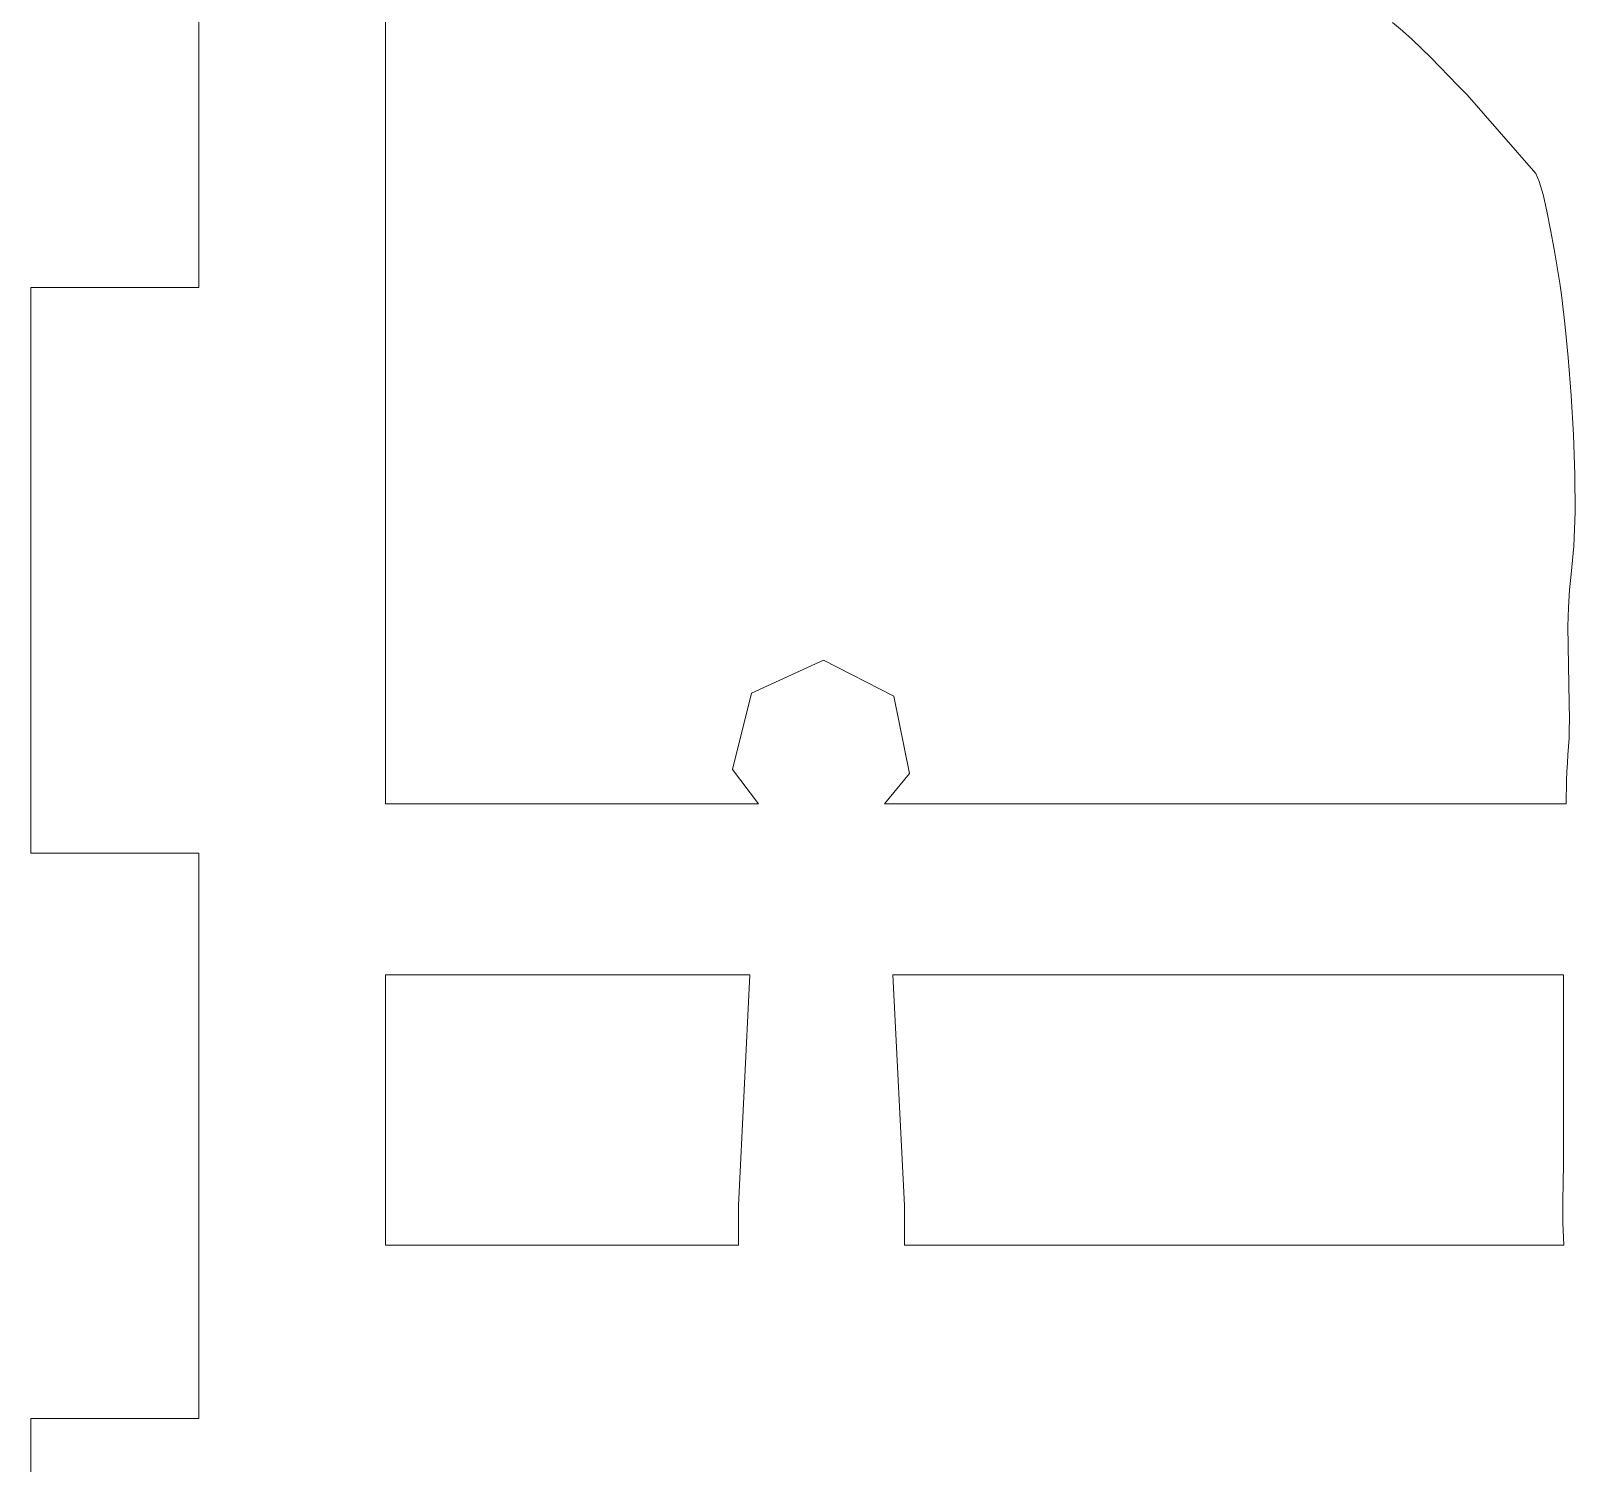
# Model space of a CAD drawing. Header units: centimetres. Extents: x -20.3 to 20.1, y -6 to 14.
# Drawn here: x 0.147 to 2.63, y 5.761 to 8.063 of the extents above; entities that cross this region are included whole.
import ezdxf

# ---------------------------------------------------------------- set-up
doc = ezdxf.new("R2010")
doc.units = ezdxf.units.CM
doc.header["$MEASUREMENT"] = 0
doc.layers.add('layer 1', color=7, linetype='Continuous')

msp = doc.modelspace()

# ---------------------------------------------------------------- linework, layer by layer
at = {"layer": 'layer 1', "color": 5, "lineweight": 9}
for points in [[(0.71713, 13.44391), (0.71713, 13.44391), (0.71713, 6.8205), (0.71713, 6.8205)], [(0.41712, 8.55936), (0.41712, 8.55936), (0.41712, 7.65027), (0.41712, 7.65027)], [(2.33641, 8.07634), (2.33641, 8.07634), (2.35268, 8.06281), (2.35268, 8.06281)], [(2.35268, 8.06281), (2.35268, 8.06281), (2.36827, 8.04885), (2.36827, 8.04885)], [(2.36827, 8.04885), (2.36827, 8.04885), (2.38334, 8.03455), (2.38334, 8.03455)], [(2.38334, 8.03455), (2.38334, 8.03455), (2.39806, 8.01995), (2.39806, 8.01995)], [(2.39806, 8.01995), (2.39806, 8.01995), (2.41258, 8.00512), (2.41258, 8.00512)], [(2.41258, 8.00512), (2.41258, 8.00512), (2.42706, 7.99013), (2.42706, 7.99013)], [(2.42706, 7.99013), (2.42706, 7.99013), (2.44169, 7.97504), (2.44169, 7.97504)], [(2.44169, 7.97504), (2.44169, 7.97504), (2.4566, 7.95992), (2.4566, 7.95992)], [(2.4566, 7.95992), (2.4566, 7.95992), (2.56707, 7.83376), (2.56707, 7.83376)], [(2.56707, 7.83376), (2.56707, 7.83376), (2.5726, 7.82068), (2.5726, 7.82068)], [(2.5726, 7.82068), (2.5726, 7.82068), (2.57859, 7.79958), (2.57859, 7.79958)], [(2.57859, 7.79958), (2.57859, 7.79958), (2.58477, 7.77285), (2.58477, 7.77285)], [(2.58477, 7.77285), (2.58477, 7.77285), (2.59083, 7.74289), (2.59083, 7.74289)], [(2.59083, 7.74289), (2.59083, 7.74289), (2.5965, 7.71207), (2.5965, 7.71207)], [(2.5965, 7.71207), (2.5965, 7.71207), (2.6015, 7.68279), (2.6015, 7.68279)], [(2.6015, 7.68279), (2.6015, 7.68279), (2.60553, 7.65743), (2.60553, 7.65743)], [(0.41712, 7.65027), (0.41712, 7.65027), (0.14712, 7.65027), (0.14712, 7.65027)], [(0.14712, 7.65027), (0.14712, 7.65027), (0.14712, 6.74118), (0.14712, 6.74118)], [(2.60553, 7.65743), (2.60553, 7.65743), (2.60831, 7.63839), (2.60831, 7.63839)], [(2.60831, 7.63839), (2.60831, 7.63839), (2.61386, 7.5925), (2.61386, 7.5925)], [(2.61386, 7.5925), (2.61386, 7.5925), (2.6192, 7.53767), (2.6192, 7.53767)], [(2.6192, 7.53767), (2.6192, 7.53767), (2.62391, 7.47692), (2.62391, 7.47692)], [(2.62391, 7.47692), (2.62391, 7.47692), (2.62759, 7.41324), (2.62759, 7.41324)], [(2.62759, 7.41324), (2.62759, 7.41324), (2.62983, 7.34964), (2.62983, 7.34964)], [(2.62983, 7.34964), (2.62983, 7.34964), (2.63022, 7.28912), (2.63022, 7.28912)], [(2.63022, 7.28912), (2.63022, 7.28912), (2.62834, 7.23469), (2.62834, 7.23469)], [(2.62834, 7.23469), (2.62834, 7.23469), (2.62379, 7.18936), (2.62379, 7.18936)], [(2.62379, 7.18936), (2.62379, 7.18936), (2.62095, 7.16421), (2.62095, 7.16421)], [(2.62095, 7.16421), (2.62095, 7.16421), (2.61935, 7.1361), (2.61935, 7.1361)], [(2.61935, 7.1361), (2.61935, 7.1361), (2.61872, 7.10591), (2.61872, 7.10591)], [(2.61872, 7.10591), (2.61872, 7.10591), (2.6188, 7.07455), (2.6188, 7.07455)], [(2.6188, 7.07455), (2.6188, 7.07455), (2.61933, 7.04293), (2.61933, 7.04293)], [(1.30596, 6.9984), (1.30596, 6.9984), (1.42144, 7.05102), (1.42144, 7.05102)], [(1.42144, 7.05102), (1.42144, 7.05102), (1.53457, 6.99355), (1.53457, 6.99355)], [(2.61933, 7.04293), (2.61933, 7.04293), (2.62006, 7.01194), (2.62006, 7.01194)], [(2.62006, 7.01194), (2.62006, 7.01194), (2.62073, 6.98248), (2.62073, 6.98248)], [(1.2751, 6.87532), (1.2751, 6.87532), (1.30596, 6.9984), (1.30596, 6.9984)], [(1.53457, 6.99355), (1.53457, 6.99355), (1.56017, 6.86926), (1.56017, 6.86926)], [(2.62073, 6.98248), (2.62073, 6.98248), (2.62107, 6.95546), (2.62107, 6.95546)], [(2.62107, 6.95546), (2.62107, 6.95546), (2.62091, 6.94002), (2.62091, 6.94002)], [(2.62091, 6.94002), (2.62091, 6.94002), (2.62039, 6.9258), (2.62039, 6.9258)], [(2.61962, 6.91236), (2.61962, 6.91236), (2.61873, 6.89928), (2.61873, 6.89928)], [(2.62039, 6.9258), (2.62039, 6.9258), (2.61962, 6.91236), (2.61962, 6.91236)], [(2.61784, 6.88613), (2.61784, 6.88613), (2.61706, 6.87247), (2.61706, 6.87247)], [(2.61873, 6.89928), (2.61873, 6.89928), (2.61784, 6.88613), (2.61784, 6.88613)], [(1.31709, 6.8205), (1.31709, 6.8205), (1.2751, 6.87532), (1.2751, 6.87532)], [(1.56017, 6.86926), (1.56017, 6.86926), (1.51957, 6.8205), (1.51957, 6.8205)], [(2.61651, 6.85787), (2.61651, 6.85787), (2.61606, 6.8205), (2.61606, 6.8205)], [(2.61706, 6.87247), (2.61706, 6.87247), (2.61651, 6.85787), (2.61651, 6.85787)], [(1.31709, 6.8205), (1.31709, 6.8205), (0.71713, 6.8205), (0.71713, 6.8205)], [(2.61606, 6.8205), (2.61606, 6.8205), (1.51957, 6.8205), (1.51957, 6.8205)], [(0.14712, 6.74118), (0.14712, 6.74118), (0.41712, 6.74118), (0.41712, 6.74118)], [(0.41712, 6.74118), (0.41712, 6.74118), (0.41712, 5.83209), (0.41712, 5.83209)], [(1.30332, 6.54543), (1.30332, 6.54543), (0.71713, 6.54543), (0.71713, 6.54543)], [(0.71713, 6.54543), (0.71713, 6.54543), (0.71713, 6.11112), (0.71713, 6.11112)], [(1.30332, 6.54543), (1.30332, 6.54543), (1.28476, 6.17479), (1.28476, 6.17479)], [(1.53334, 6.54543), (1.53334, 6.54543), (1.5519, 6.17479), (1.5519, 6.17479)], [(1.53334, 6.54543), (1.53334, 6.54543), (2.61159, 6.54543), (2.61159, 6.54543)], [(2.61159, 6.54543), (2.61159, 6.54543), (2.61159, 6.25982), (2.61159, 6.25982)], [(2.61159, 6.25982), (2.61159, 6.25982), (2.6113, 6.23988), (2.6113, 6.23988)], [(2.6113, 6.23988), (2.6113, 6.23988), (2.61075, 6.21268), (2.61075, 6.21268)], [(2.61075, 6.21268), (2.61075, 6.21268), (2.61039, 6.18076), (2.61039, 6.18076)], [(1.28476, 6.17479), (1.28476, 6.17479), (1.28476, 6.11112), (1.28476, 6.11112)], [(1.5519, 6.17479), (1.5519, 6.17479), (1.5519, 6.11112), (1.5519, 6.11112)], [(2.61039, 6.18076), (2.61039, 6.18076), (2.61069, 6.14666), (2.61069, 6.14666)], [(2.61069, 6.14666), (2.61069, 6.14666), (2.61217, 6.11112), (2.61217, 6.11112)], [(0.71713, 6.11112), (0.71713, 6.11112), (1.28476, 6.11112), (1.28476, 6.11112)], [(1.5519, 6.11112), (1.5519, 6.11112), (2.61217, 6.11112), (2.61217, 6.11112)], [(0.41712, 5.83209), (0.41712, 5.83209), (0.14712, 5.83209), (0.14712, 5.83209)], [(0.14712, 5.83209), (0.14712, 5.83209), (0.14712, 4.923), (0.14712, 4.923)]]:
    msp.add_open_spline(points, degree=3, dxfattribs=at)

doc.saveas('drawing.dxf')
